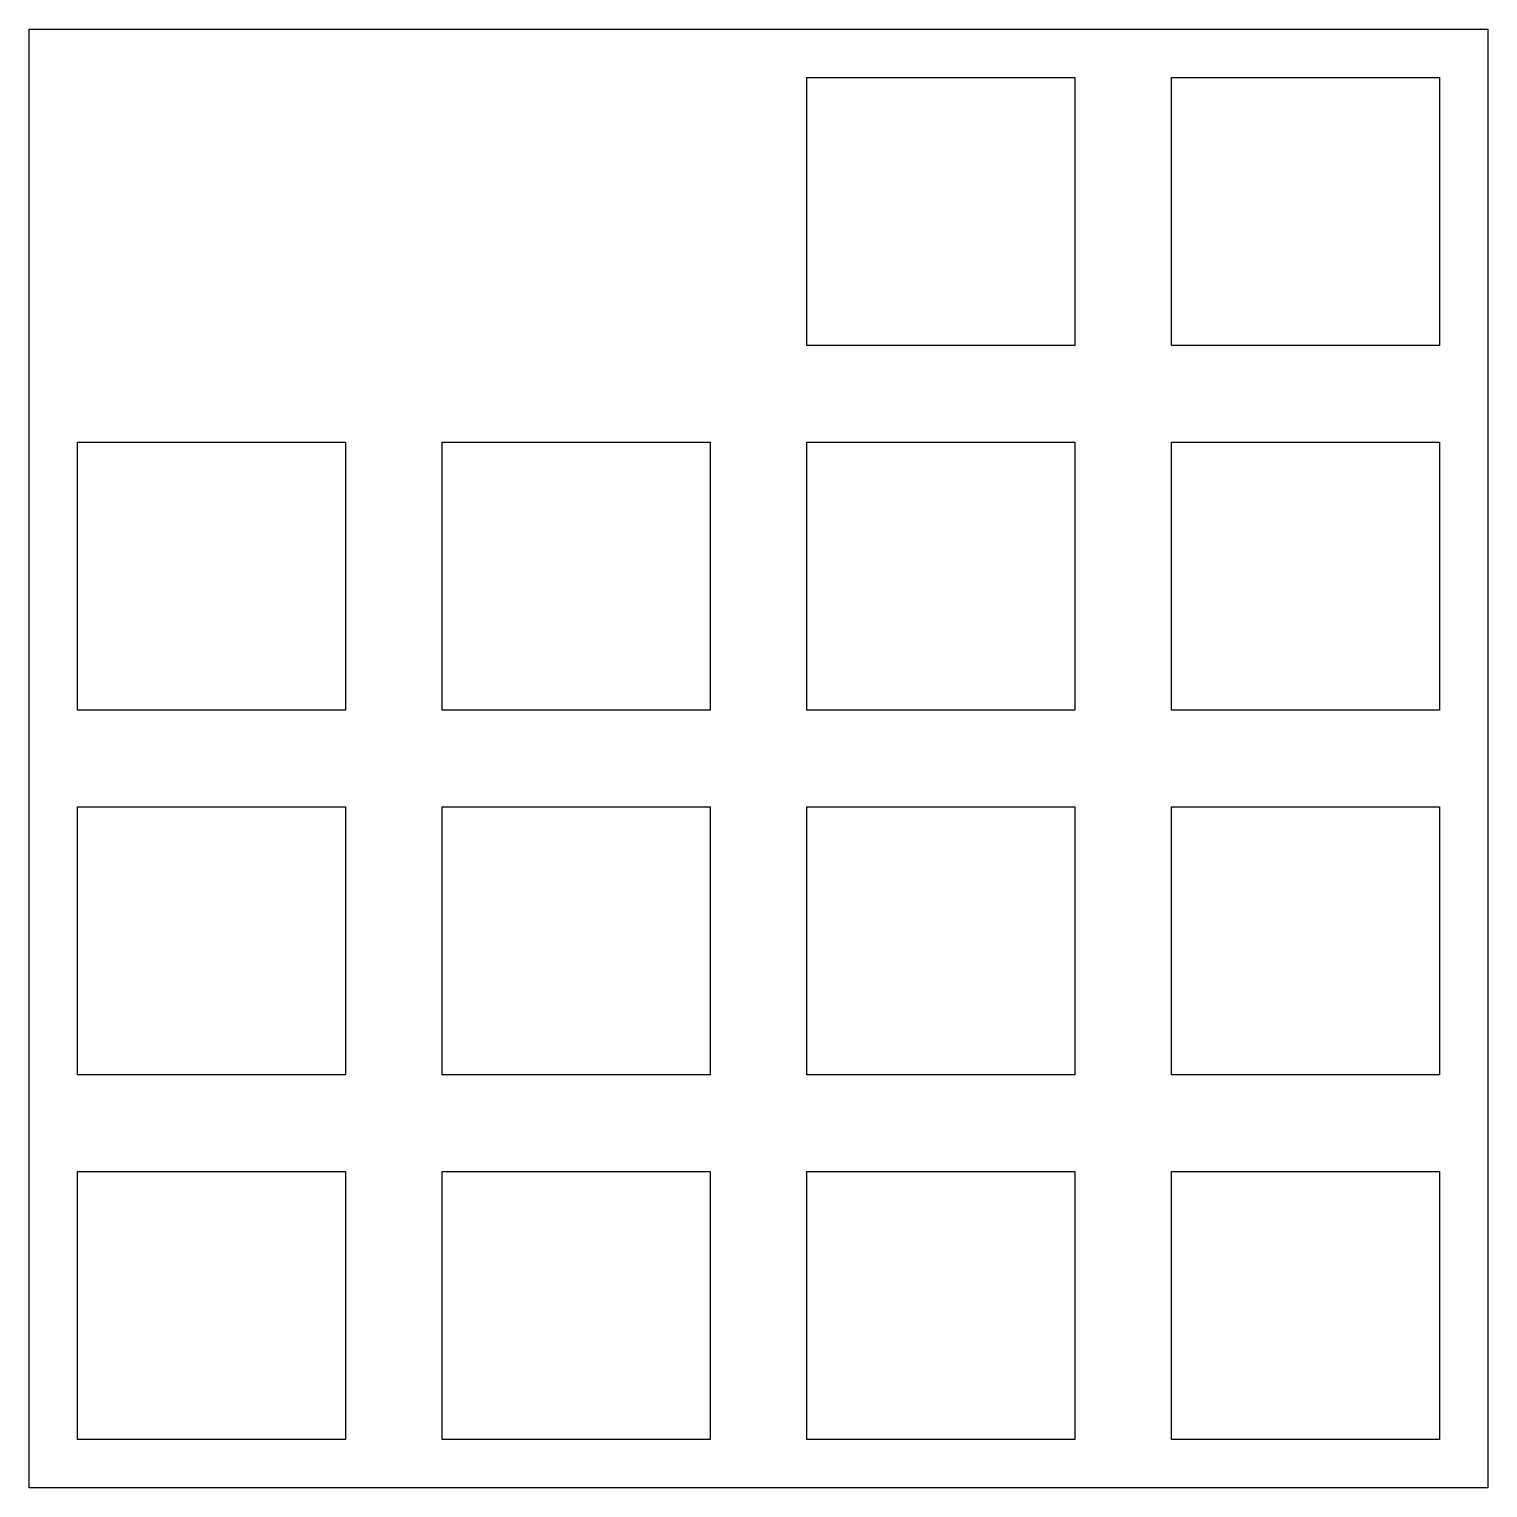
# Model space of a CAD drawing. Extents: x 0.1 to 76.3, y 0.3 to 76.5.
import ezdxf

# ---------------------------------------------------------------- set-up
doc = ezdxf.new("R2010")
doc.units = 0
doc.layers.get('0').update_dxf_attribs({"linetype": 'CONTINUOUS'})

msp = doc.modelspace()

# ---------------------------------------------------------------- linework, layer by layer
at = {"color": 0}
for p, q in [((0.095085, 76.4575), (76.2953, 76.4575)), ((0.095085, 0.257693), (0.095085, 76.4575)), ((76.2953, 76.4575), (76.2953, 0.257693)), ((40.7197, 73.9331), (54.719, 73.9331)), ((40.7197, 59.9338), (40.7197, 73.9331)), ((54.719, 73.9331), (54.719, 59.9338)), ((59.7697, 73.9331), (73.769, 73.9331)), ((59.7697, 59.9338), (59.7697, 73.9331)), ((73.769, 73.9331), (73.769, 59.9338)), ((54.719, 59.9338), (40.7197, 59.9338)), ((73.769, 59.9338), (59.7697, 59.9338)), ((2.61965, 54.8831), (16.6192, 54.8831)), ((2.61965, 40.8838), (2.61965, 54.8831)), ((16.6192, 54.8831), (16.6192, 40.8838)), ((21.6697, 54.8831), (35.669, 54.8831)), ((21.6697, 40.8838), (21.6697, 54.8831)), ((35.669, 54.8831), (35.669, 40.8838)), ((40.7197, 54.8831), (54.719, 54.8831)), ((40.7197, 40.8838), (40.7197, 54.8831)), ((54.719, 54.8831), (54.719, 40.8838)), ((59.7697, 54.8831), (73.769, 54.8831)), ((59.7697, 40.8838), (59.7697, 54.8831)), ((73.769, 54.8831), (73.769, 40.8838)), ((16.6192, 40.8838), (2.61965, 40.8838)), ((35.669, 40.8838), (21.6697, 40.8838)), ((54.719, 40.8838), (40.7197, 40.8838)), ((73.769, 40.8838), (59.7697, 40.8838)), ((2.61965, 35.833), (16.6192, 35.833)), ((2.61965, 21.8336), (2.61965, 35.833)), ((16.6192, 35.833), (16.6192, 21.8336)), ((21.6697, 35.833), (35.669, 35.833)), ((21.6697, 21.8336), (21.6697, 35.833)), ((35.669, 35.833), (35.669, 21.8336)), ((40.7197, 35.833), (54.719, 35.833)), ((40.7197, 21.8336), (40.7197, 35.833)), ((54.719, 35.833), (54.719, 21.8336)), ((59.7697, 35.833), (73.769, 35.833)), ((59.7697, 21.8336), (59.7697, 35.833)), ((73.769, 35.833), (73.769, 21.8336)), ((16.6192, 21.8336), (2.61965, 21.8336)), ((35.669, 21.8336), (21.6697, 21.8336)), ((54.719, 21.8336), (40.7197, 21.8336)), ((73.769, 21.8336), (59.7697, 21.8336)), ((2.61965, 16.7831), (16.6192, 16.7831)), ((2.61965, 2.78364), (2.61965, 16.7831)), ((16.6192, 16.7831), (16.6192, 2.78364)), ((21.6697, 16.7831), (35.669, 16.7831)), ((21.6697, 2.78364), (21.6697, 16.7831)), ((35.669, 16.7831), (35.669, 2.78364)), ((40.7197, 16.7831), (54.719, 16.7831)), ((40.7197, 2.78364), (40.7197, 16.7831)), ((54.719, 16.7831), (54.719, 2.78364)), ((59.7697, 16.7831), (73.769, 16.7831)), ((59.7697, 2.78364), (59.7697, 16.7831)), ((73.769, 16.7831), (73.769, 2.78364)), ((16.6192, 2.78364), (2.61965, 2.78364)), ((35.669, 2.78364), (21.6697, 2.78364)), ((54.719, 2.78364), (40.7197, 2.78364)), ((73.769, 2.78364), (59.7697, 2.78364)), ((76.2953, 0.257693), (0.095085, 0.257693))]:
    msp.add_line(p, q, dxfattribs=at)

doc.saveas('drawing.dxf')
